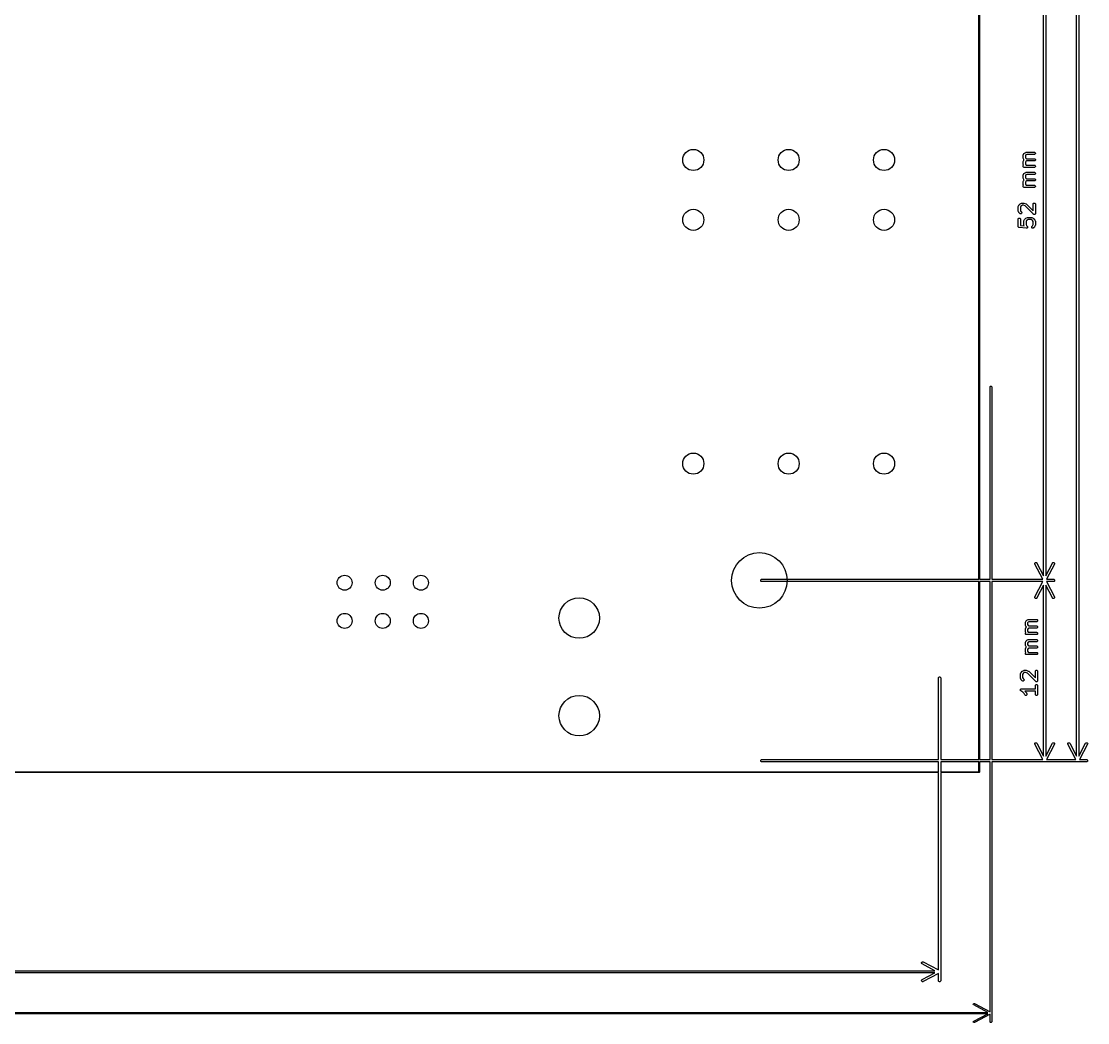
# Model space of a CAD drawing. Header units: inches. Extents: x 0.57 to 7.95, y -5.84 to -0.5.
# Drawn here: x 5.152 to 7.947, y -5.844 to -3.22 of the extents above; entities that cross this region are included whole.
import ezdxf

# ---------------------------------------------------------------- set-up
doc = ezdxf.new("R2010")
doc.units = ezdxf.units.IN
doc.header["$MEASUREMENT"] = 0
doc.layers.add('BLACK', color=250, linetype='CONTINUOUS')

msp = doc.modelspace()

# ---------------------------------------------------------------- linework, layer by layer
at = {"layer": 'BLACK', "linetype": 'CONTINUOUS'}
for p, q in [((7.9183, -5.1454), (7.9183, -0.7995)), ((7.9242, -0.7995), (7.9242, -5.1454)), ((7.6616, -4.6821), (7.6616, -2.6407)), ((7.6636, -2.6407), (7.6636, -4.6821)), ((7.8317, -4.673), (7.8317, -2.6499)), ((7.8376, -2.6499), (7.8376, -4.673)), ((7.7781, -3.5709), (7.7782, -3.5708)), ((7.7781, -3.5714), (7.7781, -3.5709)), ((7.7781, -3.5771), (7.7781, -3.5714)), ((7.7781, -3.5776), (7.7781, -3.5771)), ((7.7782, -3.5777), (7.7781, -3.5776)), ((7.7782, -3.5706), (7.7784, -3.5701)), ((7.7782, -3.5708), (7.7782, -3.5706)), ((7.7782, -3.5778), (7.7782, -3.5777)), ((7.7784, -3.5784), (7.7782, -3.5778)), ((7.7784, -3.5701), (7.7803, -3.5664)), ((7.7803, -3.5821), (7.7784, -3.5784)), ((7.7803, -3.5663), (7.7803, -3.5662)), ((7.7803, -3.5662), (7.7804, -3.5662)), ((7.7803, -3.5664), (7.7803, -3.5663)), ((7.7804, -3.5662), (7.7806, -3.5659)), ((7.7806, -3.5659), (7.7809, -3.5656)), ((7.7809, -3.5656), (7.7811, -3.5653)), ((7.7811, -3.5653), (7.7814, -3.5652)), ((7.7814, -3.5652), (7.7814, -3.5651)), ((7.7814, -3.5651), (7.7815, -3.5651)), ((7.7815, -3.5651), (7.7816, -3.565)), ((7.7816, -3.565), (7.7853, -3.5632)), ((7.7851, -3.5699), (7.784, -3.5721)), ((7.784, -3.5721), (7.784, -3.5764)), ((7.784, -3.5764), (7.7851, -3.5786)), ((7.7874, -3.5688), (7.7851, -3.5699)), ((7.7853, -3.5632), (7.7859, -3.563)), ((7.7859, -3.563), (7.786, -3.5629)), ((7.786, -3.5629), (7.7861, -3.5629)), ((7.7861, -3.5629), (7.7867, -3.5629)), ((7.7867, -3.5629), (7.8073, -3.5629)), ((7.8073, -3.5688), (7.7874, -3.5688)), ((7.8073, -3.5629), (7.8079, -3.5629)), ((7.8079, -3.5687), (7.8073, -3.5688)), ((7.8079, -3.5629), (7.8089, -3.5633)), ((7.8089, -3.5683), (7.8079, -3.5687)), ((7.8089, -3.5633), (7.8097, -3.5642)), ((7.8097, -3.5674), (7.8089, -3.5683)), ((7.8097, -3.5642), (7.8102, -3.5652)), ((7.8102, -3.5664), (7.8097, -3.5674)), ((7.8102, -3.5652), (7.8102, -3.5664)), ((7.7781, -3.5877), (7.7782, -3.5876)), ((7.7781, -3.5883), (7.7781, -3.5877)), ((7.7781, -3.5939), (7.7781, -3.5883)), ((7.7781, -3.5945), (7.7781, -3.5939)), ((7.7782, -3.5946), (7.7781, -3.5945)), ((7.7781, -3.599), (7.7786, -3.5979)), ((7.7781, -3.6001), (7.7781, -3.599)), ((7.7786, -3.6012), (7.7781, -3.6001)), ((7.7782, -3.5875), (7.7784, -3.587)), ((7.7782, -3.5876), (7.7782, -3.5875)), ((7.7782, -3.5947), (7.7782, -3.5946)), ((7.7784, -3.5952), (7.7782, -3.5947)), ((7.7784, -3.587), (7.7803, -3.5832)), ((7.7793, -3.5971), (7.7784, -3.5952)), ((7.7786, -3.5979), (7.7793, -3.5971)), ((7.7794, -3.602), (7.7786, -3.6012)), ((7.7805, -3.6024), (7.7794, -3.602)), ((7.7803, -3.5822), (7.7803, -3.5821)), ((7.7803, -3.5823), (7.7803, -3.5822)), ((7.7804, -3.5823), (7.7803, -3.5823)), ((7.7803, -3.5831), (7.7804, -3.583)), ((7.7803, -3.5832), (7.7803, -3.5831)), ((7.7803, -3.5831), (7.7803, -3.5831)), ((7.7806, -3.5826), (7.7804, -3.5823)), ((7.7804, -3.583), (7.7806, -3.5827)), ((7.781, -3.6025), (7.7805, -3.6024)), ((7.7806, -3.5827), (7.7806, -3.5826)), ((7.7806, -3.5827), (7.7806, -3.5827)), ((7.8073, -3.6025), (7.781, -3.6025)), ((7.7851, -3.5868), (7.784, -3.589)), ((7.784, -3.589), (7.784, -3.5932)), ((7.784, -3.5932), (7.7853, -3.5959)), ((7.7851, -3.5786), (7.7874, -3.5797)), ((7.7874, -3.5856), (7.7851, -3.5868)), ((7.7853, -3.5959), (7.786, -3.5966)), ((7.786, -3.5966), (7.8073, -3.5966)), ((7.7874, -3.5797), (7.8073, -3.5797)), ((7.8073, -3.5856), (7.7874, -3.5856)), ((7.8073, -3.5797), (7.8079, -3.5798)), ((7.8079, -3.5856), (7.8073, -3.5856)), ((7.8073, -3.5966), (7.8079, -3.5967)), ((7.8079, -3.6024), (7.8073, -3.6025)), ((7.8079, -3.5798), (7.8089, -3.5802)), ((7.8089, -3.5851), (7.8079, -3.5856)), ((7.8079, -3.5967), (7.8089, -3.5971)), ((7.8089, -3.602), (7.8079, -3.6024)), ((7.8089, -3.5802), (7.8097, -3.581)), ((7.8097, -3.5843), (7.8089, -3.5851)), ((7.8089, -3.5971), (7.8097, -3.5979)), ((7.8097, -3.6012), (7.8089, -3.602)), ((7.8097, -3.581), (7.8102, -3.5821)), ((7.8102, -3.5833), (7.8097, -3.5843)), ((7.8097, -3.5979), (7.8102, -3.599)), ((7.8102, -3.6001), (7.8097, -3.6012)), ((7.8102, -3.5821), (7.8102, -3.5833)), ((7.8102, -3.599), (7.8102, -3.6001)), ((7.7781, -3.6233), (7.7782, -3.6232)), ((7.7781, -3.6239), (7.7781, -3.6233)), ((7.7781, -3.6295), (7.7781, -3.6239)), ((7.7781, -3.6301), (7.7781, -3.6295)), ((7.7782, -3.6302), (7.7781, -3.6301)), ((7.7782, -3.6231), (7.7784, -3.6226)), ((7.7782, -3.6232), (7.7782, -3.6231)), ((7.7782, -3.6303), (7.7782, -3.6302)), ((7.7784, -3.6309), (7.7782, -3.6303)), ((7.7784, -3.6226), (7.7803, -3.6189)), ((7.7803, -3.6346), (7.7784, -3.6309)), ((7.7803, -3.6188), (7.7803, -3.6187)), ((7.7803, -3.6187), (7.7804, -3.6187)), ((7.7803, -3.6189), (7.7803, -3.6188)), ((7.7804, -3.6187), (7.7806, -3.6184)), ((7.7806, -3.6184), (7.7809, -3.6181)), ((7.7809, -3.6181), (7.7811, -3.6178)), ((7.7811, -3.6178), (7.7814, -3.6177)), ((7.7814, -3.6177), (7.7814, -3.6176)), ((7.7814, -3.6176), (7.7815, -3.6176)), ((7.7815, -3.6176), (7.7816, -3.6175)), ((7.7816, -3.6175), (7.7853, -3.6157)), ((7.7851, -3.6224), (7.784, -3.6246)), ((7.784, -3.6246), (7.784, -3.6288)), ((7.784, -3.6288), (7.7851, -3.6311)), ((7.7874, -3.6213), (7.7851, -3.6224)), ((7.7851, -3.6311), (7.7874, -3.6322)), ((7.7853, -3.6157), (7.7859, -3.6154)), ((7.7859, -3.6154), (7.786, -3.6154)), ((7.786, -3.6154), (7.7861, -3.6154)), ((7.7861, -3.6154), (7.7867, -3.6153)), ((7.7867, -3.6153), (7.8073, -3.6153)), ((7.8073, -3.6213), (7.7874, -3.6213)), ((7.7874, -3.6322), (7.8073, -3.6322)), ((7.8073, -3.6153), (7.8079, -3.6154)), ((7.8079, -3.6212), (7.8073, -3.6213)), ((7.8073, -3.6322), (7.8079, -3.6323)), ((7.8079, -3.6154), (7.8089, -3.6158)), ((7.8089, -3.6208), (7.8079, -3.6212)), ((7.8079, -3.6323), (7.8089, -3.6327)), ((7.8089, -3.6158), (7.8097, -3.6167)), ((7.8097, -3.6199), (7.8089, -3.6208)), ((7.8089, -3.6327), (7.8097, -3.6335)), ((7.8097, -3.6167), (7.8102, -3.6177)), ((7.8102, -3.6189), (7.8097, -3.6199)), ((7.8097, -3.6335), (7.8102, -3.6346)), ((7.8102, -3.6177), (7.8102, -3.6189)), ((7.7781, -3.6402), (7.7782, -3.6401)), ((7.7781, -3.6408), (7.7781, -3.6402)), ((7.7781, -3.6464), (7.7781, -3.6408)), ((7.7781, -3.647), (7.7781, -3.6464)), ((7.7782, -3.6471), (7.7781, -3.647)), ((7.7781, -3.6515), (7.7786, -3.6504)), ((7.7781, -3.6526), (7.7781, -3.6515)), ((7.7786, -3.6537), (7.7781, -3.6526)), ((7.7782, -3.64), (7.7784, -3.6395)), ((7.7782, -3.6401), (7.7782, -3.64)), ((7.7782, -3.6472), (7.7782, -3.6471)), ((7.7784, -3.6477), (7.7782, -3.6472)), ((7.7784, -3.6395), (7.7803, -3.6357)), ((7.7793, -3.6496), (7.7784, -3.6477)), ((7.7786, -3.6504), (7.7793, -3.6496)), ((7.7794, -3.6545), (7.7786, -3.6537)), ((7.7805, -3.6549), (7.7794, -3.6545)), ((7.7803, -3.6347), (7.7803, -3.6346)), ((7.7803, -3.6348), (7.7803, -3.6347)), ((7.7804, -3.6348), (7.7803, -3.6348)), ((7.7803, -3.6356), (7.7804, -3.6355)), ((7.7803, -3.6357), (7.7803, -3.6356)), ((7.7803, -3.6356), (7.7803, -3.6356)), ((7.7806, -3.6351), (7.7804, -3.6348)), ((7.7804, -3.6355), (7.7806, -3.6352)), ((7.781, -3.655), (7.7805, -3.6549)), ((7.7806, -3.6352), (7.7806, -3.6351)), ((7.7806, -3.6352), (7.7806, -3.6352)), ((7.8073, -3.655), (7.781, -3.655)), ((7.7851, -3.6392), (7.784, -3.6415)), ((7.784, -3.6415), (7.784, -3.6457)), ((7.784, -3.6457), (7.7853, -3.6484)), ((7.7874, -3.6381), (7.7851, -3.6392)), ((7.7853, -3.6484), (7.786, -3.6491)), ((7.786, -3.6491), (7.8073, -3.6491)), ((7.8073, -3.6381), (7.7874, -3.6381)), ((7.8079, -3.6381), (7.8073, -3.6381)), ((7.8073, -3.6491), (7.8079, -3.6491)), ((7.8079, -3.6549), (7.8073, -3.655)), ((7.8089, -3.6376), (7.8079, -3.6381)), ((7.8079, -3.6491), (7.8089, -3.6496)), ((7.8089, -3.6545), (7.8079, -3.6549)), ((7.8097, -3.6368), (7.8089, -3.6376)), ((7.8089, -3.6496), (7.8097, -3.6504)), ((7.8097, -3.6537), (7.8089, -3.6545)), ((7.8102, -3.6357), (7.8097, -3.6368)), ((7.8097, -3.6504), (7.8102, -3.6515)), ((7.8102, -3.6526), (7.8097, -3.6537)), ((7.8102, -3.6346), (7.8102, -3.6357)), ((7.8102, -3.6515), (7.8102, -3.6526)), ((7.765, -3.7058), (7.7651, -3.7057)), ((7.765, -3.7064), (7.765, -3.7058)), ((7.765, -3.7158), (7.765, -3.7064)), ((7.765, -3.7164), (7.765, -3.7158)), ((7.7651, -3.7165), (7.765, -3.7164)), ((7.7651, -3.7056), (7.7653, -3.7051)), ((7.7651, -3.7057), (7.7651, -3.7056)), ((7.7651, -3.7166), (7.7651, -3.7165)), ((7.7653, -3.7171), (7.7651, -3.7166)), ((7.7653, -3.7051), (7.7671, -3.7013)), ((7.7671, -3.7209), (7.7653, -3.7171)), ((7.7671, -3.7013), (7.7673, -3.7011)), ((7.7673, -3.701), (7.7674, -3.7009)), ((7.7673, -3.7011), (7.7673, -3.701)), ((7.7674, -3.7009), (7.7675, -3.7008)), ((7.7674, -3.7009), (7.7674, -3.7009)), ((7.7675, -3.7008), (7.7677, -3.7006)), ((7.7677, -3.7006), (7.7696, -3.6987)), ((7.7696, -3.6987), (7.7698, -3.6985)), ((7.7698, -3.6985), (7.7699, -3.6984)), ((7.7698, -3.6985), (7.7698, -3.6985)), ((7.7699, -3.6984), (7.77, -3.6983)), ((7.77, -3.6983), (7.7701, -3.6983)), ((7.7701, -3.6983), (7.7703, -3.6981)), ((7.7703, -3.6981), (7.7741, -3.6963)), ((7.7722, -3.7044), (7.7709, -3.7071)), ((7.7709, -3.7071), (7.7709, -3.7151)), ((7.7709, -3.7151), (7.7722, -3.7178)), ((7.7734, -3.7032), (7.7722, -3.7044)), ((7.7722, -3.7178), (7.7737, -3.7193)), ((7.7761, -3.7019), (7.7734, -3.7032)), ((7.7741, -3.6963), (7.7746, -3.6961)), ((7.7746, -3.6961), (7.7747, -3.6961)), ((7.7747, -3.6961), (7.7748, -3.696)), ((7.7748, -3.696), (7.7754, -3.696)), ((7.7754, -3.696), (7.7792, -3.696)), ((7.7787, -3.7019), (7.7761, -3.7019)), ((7.7832, -3.7034), (7.7787, -3.7019)), ((7.7792, -3.696), (7.7794, -3.696)), ((7.7794, -3.696), (7.7795, -3.696)), ((7.7795, -3.696), (7.7796, -3.696)), ((7.7796, -3.696), (7.7797, -3.696)), ((7.7797, -3.696), (7.7798, -3.696)), ((7.7798, -3.696), (7.7801, -3.6961)), ((7.7801, -3.6961), (7.7857, -3.698)), ((7.8052, -3.7254), (7.7832, -3.7034)), ((7.7857, -3.698), (7.7862, -3.6982)), ((7.7862, -3.6982), (7.7863, -3.6983)), ((7.7863, -3.6983), (7.7864, -3.6983)), ((7.7864, -3.6983), (7.7869, -3.6987)), ((7.7869, -3.6987), (7.8043, -3.7162)), ((7.8043, -3.6989), (7.8044, -3.6983)), ((7.8043, -3.7162), (7.8043, -3.6989)), ((7.8044, -3.6983), (7.8048, -3.6973)), ((7.8048, -3.6973), (7.8056, -3.6965)), ((7.8056, -3.6965), (7.8067, -3.696)), ((7.8067, -3.696), (7.8079, -3.696)), ((7.8079, -3.696), (7.8089, -3.6965)), ((7.8089, -3.6965), (7.8097, -3.6973)), ((7.8097, -3.6973), (7.8102, -3.6983)), ((7.8102, -3.6983), (7.8102, -3.6989)), ((7.8102, -3.6989), (7.8102, -3.7233)), ((7.765, -3.7377), (7.7655, -3.7366)), ((7.765, -3.7383), (7.765, -3.7377)), ((7.765, -3.757), (7.765, -3.7383)), ((7.7655, -3.7366), (7.7663, -3.7358)), ((7.7663, -3.7358), (7.7673, -3.7354)), ((7.7673, -3.7211), (7.7671, -3.7209)), ((7.7673, -3.7212), (7.7673, -3.7211)), ((7.7674, -3.7213), (7.7673, -3.7212)), ((7.7673, -3.7354), (7.7685, -3.7354)), ((7.7675, -3.7214), (7.7674, -3.7213)), ((7.7674, -3.7213), (7.7674, -3.7213)), ((7.7677, -3.7216), (7.7675, -3.7214)), ((7.7696, -3.7235), (7.7677, -3.7216)), ((7.7685, -3.7354), (7.7695, -3.7358)), ((7.7695, -3.7358), (7.7704, -3.7366)), ((7.77, -3.7239), (7.7696, -3.7235)), ((7.7711, -3.7243), (7.77, -3.7239)), ((7.7704, -3.7366), (7.7708, -3.7377)), ((7.7708, -3.7377), (7.7709, -3.7383)), ((7.7709, -3.7383), (7.7709, -3.7544)), ((7.7722, -3.7243), (7.7711, -3.7243)), ((7.7733, -3.7239), (7.7722, -3.7243)), ((7.7741, -3.7231), (7.7733, -3.7239)), ((7.7737, -3.7193), (7.7741, -3.7198)), ((7.7741, -3.7198), (7.7746, -3.7208)), ((7.7746, -3.722), (7.7741, -3.7231)), ((7.7746, -3.7208), (7.7746, -3.722)), ((7.78, -3.7432), (7.7801, -3.7431)), ((7.78, -3.7433), (7.78, -3.7432)), ((7.78, -3.7439), (7.78, -3.7433)), ((7.78, -3.7533), (7.78, -3.7439)), ((7.7801, -3.7431), (7.7803, -3.7426)), ((7.7803, -3.7426), (7.7821, -3.7388)), ((7.7821, -3.7388), (7.7823, -3.7386)), ((7.7823, -3.7385), (7.7824, -3.7384)), ((7.7823, -3.7386), (7.7823, -3.7385)), ((7.7824, -3.7384), (7.7824, -3.7383)), ((7.7824, -3.7383), (7.7825, -3.7383)), ((7.7825, -3.7383), (7.7827, -3.7381)), ((7.7827, -3.7381), (7.7846, -3.7362)), ((7.7846, -3.7362), (7.7848, -3.736)), ((7.7848, -3.736), (7.7848, -3.7359)), ((7.7848, -3.7359), (7.7849, -3.7359)), ((7.7849, -3.7359), (7.785, -3.7358)), ((7.785, -3.7358), (7.7851, -3.7358)), ((7.7851, -3.7358), (7.7853, -3.7356)), ((7.7853, -3.7356), (7.7891, -3.7338)), ((7.7872, -3.7419), (7.7859, -3.7446)), ((7.7859, -3.7446), (7.7859, -3.7526)), ((7.7884, -3.7407), (7.7872, -3.7419)), ((7.7911, -3.7394), (7.7884, -3.7407)), ((7.7891, -3.7338), (7.7896, -3.7336)), ((7.7896, -3.7336), (7.7897, -3.7336)), ((7.7897, -3.7336), (7.7898, -3.7335)), ((7.7898, -3.7335), (7.7904, -3.7335)), ((7.7904, -3.7335), (7.7998, -3.7335)), ((7.7991, -3.7394), (7.7911, -3.7394)), ((7.8018, -3.7407), (7.7991, -3.7394)), ((7.7998, -3.7335), (7.8004, -3.7335)), ((7.8004, -3.7335), (7.8005, -3.7336)), ((7.8005, -3.7336), (7.8006, -3.7336)), ((7.8006, -3.7336), (7.8011, -3.7338)), ((7.8011, -3.7338), (7.8048, -3.7356)), ((7.803, -3.7419), (7.8018, -3.7407)), ((7.8043, -3.7446), (7.803, -3.7419)), ((7.8043, -3.7526), (7.8043, -3.7446)), ((7.8048, -3.7356), (7.8051, -3.7358)), ((7.8051, -3.7358), (7.8052, -3.7358)), ((7.8056, -3.7257), (7.8052, -3.7254)), ((7.8052, -3.7358), (7.8052, -3.7359)), ((7.8052, -3.7359), (7.8053, -3.7359)), ((7.8053, -3.7359), (7.8054, -3.736)), ((7.8054, -3.736), (7.8056, -3.7362)), ((7.8064, -3.7261), (7.8056, -3.7257)), ((7.8056, -3.7362), (7.8075, -3.7381)), ((7.8067, -3.7262), (7.8064, -3.7261)), ((7.8079, -3.7262), (7.8067, -3.7262)), ((7.8067, -3.7262), (7.8067, -3.7262)), ((7.8075, -3.7381), (7.8077, -3.7383)), ((7.8077, -3.7383), (7.8077, -3.7383)), ((7.8077, -3.7383), (7.8078, -3.7384)), ((7.8078, -3.7384), (7.8079, -3.7385)), ((7.8089, -3.7257), (7.8079, -3.7262)), ((7.8079, -3.7385), (7.8079, -3.7386)), ((7.8079, -3.7386), (7.808, -3.7388)), ((7.808, -3.7388), (7.8099, -3.7426)), ((7.8097, -3.7249), (7.8089, -3.7257)), ((7.81, -3.7242), (7.8097, -3.7249)), ((7.8099, -3.7426), (7.8101, -3.7431)), ((7.8102, -3.7239), (7.81, -3.7242)), ((7.8101, -3.7431), (7.8101, -3.7432)), ((7.8101, -3.7432), (7.8102, -3.7433)), ((7.8102, -3.7233), (7.8102, -3.7239)), ((7.8102, -3.7433), (7.8102, -3.7439)), ((7.8102, -3.7439), (7.8102, -3.7533)), ((7.765, -3.7572), (7.765, -3.757)), ((7.765, -3.7573), (7.765, -3.7572)), ((7.765, -3.7574), (7.765, -3.7573)), ((7.765, -3.7576), (7.765, -3.7574)), ((7.7652, -3.758), (7.765, -3.7576)), ((7.7653, -3.7584), (7.7652, -3.758)), ((7.7654, -3.7585), (7.7653, -3.7584)), ((7.7655, -3.7587), (7.7654, -3.7585)), ((7.7658, -3.759), (7.7655, -3.7587)), ((7.766, -3.7593), (7.7658, -3.759)), ((7.7662, -3.7594), (7.766, -3.7593)), ((7.7663, -3.7595), (7.7662, -3.7594)), ((7.7667, -3.7597), (7.7663, -3.7595)), ((7.767, -3.7599), (7.7667, -3.7597)), ((7.7673, -3.7599), (7.767, -3.7599)), ((7.7674, -3.7599), (7.7673, -3.7599)), ((7.7673, -3.7599), (7.7673, -3.7599)), ((7.7676, -3.76), (7.7674, -3.7599)), ((7.7864, -3.7618), (7.7676, -3.76)), ((7.7709, -3.7544), (7.7806, -3.7553)), ((7.78, -3.7539), (7.78, -3.7533)), ((7.78, -3.754), (7.78, -3.7539)), ((7.7801, -3.7541), (7.78, -3.754)), ((7.7803, -3.7546), (7.7801, -3.7541)), ((7.7806, -3.7553), (7.7803, -3.7546)), ((7.7859, -3.7526), (7.7872, -3.7553)), ((7.7869, -3.7618), (7.7864, -3.7618)), ((7.7871, -3.7618), (7.7869, -3.7618)), ((7.7872, -3.7618), (7.7871, -3.7618)), ((7.7872, -3.7553), (7.7887, -3.7568)), ((7.7876, -3.7616), (7.7872, -3.7618)), ((7.788, -3.7615), (7.7876, -3.7616)), ((7.7882, -3.7614), (7.788, -3.7615)), ((7.7883, -3.7614), (7.7882, -3.7614)), ((7.7886, -3.7611), (7.7883, -3.7614)), ((7.7889, -3.7608), (7.7886, -3.7611)), ((7.7887, -3.7568), (7.7891, -3.7573)), ((7.789, -3.7607), (7.7889, -3.7608)), ((7.7891, -3.7605), (7.789, -3.7607)), ((7.7891, -3.7573), (7.7892, -3.7574)), ((7.7893, -3.7601), (7.7891, -3.7605)), ((7.7892, -3.7574), (7.7893, -3.7575)), ((7.7893, -3.7575), (7.7894, -3.7579)), ((7.7895, -3.7598), (7.7893, -3.7601)), ((7.7894, -3.7579), (7.7895, -3.7583)), ((7.7895, -3.7583), (7.7895, -3.7585)), ((7.7895, -3.7585), (7.7896, -3.7586)), ((7.7896, -3.7586), (7.7895, -3.759)), ((7.7895, -3.759), (7.7895, -3.7595)), ((7.7895, -3.7595), (7.7895, -3.7596)), ((7.7895, -3.7596), (7.7895, -3.7598)), ((7.8006, -3.7583), (7.8011, -3.7573)), ((7.8006, -3.7595), (7.8006, -3.7583)), ((7.8011, -3.7605), (7.8006, -3.7595)), ((7.8011, -3.7573), (7.8014, -3.7568)), ((7.8019, -3.7614), (7.8011, -3.7605)), ((7.8014, -3.7568), (7.803, -3.7553)), ((7.803, -3.7618), (7.8019, -3.7614)), ((7.803, -3.7553), (7.8043, -3.7526)), ((7.8041, -3.7618), (7.803, -3.7618)), ((7.8052, -3.7614), (7.8041, -3.7618)), ((7.8056, -3.761), (7.8052, -3.7614)), ((7.8075, -3.7591), (7.8056, -3.761)), ((7.8077, -3.7589), (7.8075, -3.7591)), ((7.8078, -3.7588), (7.8077, -3.7588)), ((7.8077, -3.7588), (7.8077, -3.7589)), ((7.8079, -3.7587), (7.8078, -3.7588)), ((7.808, -3.7584), (7.8079, -3.7586)), ((7.8079, -3.7586), (7.8079, -3.7587)), ((7.8099, -3.7546), (7.808, -3.7584)), ((7.8101, -3.7541), (7.8099, -3.7546)), ((7.8102, -3.7539), (7.8101, -3.754)), ((7.8101, -3.754), (7.8101, -3.7541)), ((7.8102, -3.7533), (7.8102, -3.7539)), ((7.6917, -4.1776), (7.6919, -4.1768)), ((7.6917, -4.6821), (7.6917, -4.1776)), ((7.6919, -4.1768), (7.6929, -4.1757)), ((7.6929, -4.1757), (7.6945, -4.1757)), ((7.6945, -4.1757), (7.6955, -4.1768)), ((7.6955, -4.1768), (7.6957, -4.1776)), ((7.6957, -4.1776), (7.6957, -4.6821)), ((7.8086, -4.6404), (7.809, -4.6393)), ((7.8087, -4.6415), (7.8086, -4.6404)), ((7.809, -4.6393), (7.8097, -4.6384)), ((7.8097, -4.6384), (7.8107, -4.6379)), ((7.8107, -4.6379), (7.8119, -4.6378)), ((7.8119, -4.6378), (7.813, -4.6381)), ((7.813, -4.6381), (7.8139, -4.6388)), ((7.8139, -4.6388), (7.8142, -4.6393)), ((7.8142, -4.6393), (7.8317, -4.673)), ((7.8376, -4.673), (7.8551, -4.6393)), ((7.8551, -4.6393), (7.8554, -4.6388)), ((7.8554, -4.6388), (7.8563, -4.6381)), ((7.8563, -4.6381), (7.8574, -4.6378)), ((7.8574, -4.6378), (7.8586, -4.6379)), ((7.8586, -4.6379), (7.8596, -4.6384)), ((7.8596, -4.6384), (7.8603, -4.6393)), ((7.8603, -4.6393), (7.8607, -4.6404)), ((7.8607, -4.6404), (7.8606, -4.6415)), ((7.8089, -4.6421), (7.8087, -4.6415)), ((7.8298, -4.6821), (7.8089, -4.6421)), ((7.8604, -4.6421), (7.8395, -4.6821)), ((7.8606, -4.6415), (7.8604, -4.6421)), ((7.09, -4.6845), (7.0905, -4.6834)), ((7.09, -4.6856), (7.09, -4.6845)), ((7.0905, -4.6867), (7.09, -4.6856)), ((7.0905, -4.6834), (7.0913, -4.6826)), ((7.0913, -4.6875), (7.0905, -4.6867)), ((7.0913, -4.6826), (7.0923, -4.6821)), ((7.0923, -4.6879), (7.0913, -4.6875)), ((7.0923, -4.6821), (7.0929, -4.6821)), ((7.0929, -4.688), (7.0923, -4.6879)), ((7.0929, -4.6821), (7.6616, -4.6821)), ((7.1063, -4.688), (7.0929, -4.688)), ((7.6616, -4.688), (7.1063, -4.688)), ((7.6616, -5.1545), (7.6616, -4.688)), ((7.6636, -4.6821), (7.6917, -4.6821)), ((7.6636, -4.688), (7.6636, -5.1545)), ((7.6917, -4.688), (7.6636, -4.688)), ((7.6917, -5.1545), (7.6917, -4.688)), ((7.6957, -4.6821), (7.8298, -4.6821)), ((7.6957, -4.688), (7.6957, -5.1545)), ((7.8298, -4.688), (7.6957, -4.688)), ((7.8089, -4.728), (7.8298, -4.688)), ((7.8395, -4.6821), (7.8577, -4.6821)), ((7.8577, -4.688), (7.8395, -4.688)), ((7.8395, -4.688), (7.8604, -4.728)), ((7.8577, -4.6821), (7.8583, -4.6821)), ((7.8583, -4.6879), (7.8577, -4.688)), ((7.8583, -4.6821), (7.8594, -4.6826)), ((7.8594, -4.6875), (7.8583, -4.6879)), ((7.8594, -4.6826), (7.8602, -4.6834)), ((7.8602, -4.6867), (7.8594, -4.6875)), ((7.8602, -4.6834), (7.8606, -4.6845)), ((7.8606, -4.6856), (7.8602, -4.6867)), ((7.8606, -4.6845), (7.8606, -4.6856)), ((7.8317, -4.6971), (7.8142, -4.7308)), ((7.8317, -5.1454), (7.8317, -4.6971)), ((7.8551, -4.7308), (7.8376, -4.6971)), ((7.8376, -4.6971), (7.8376, -5.1454)), ((7.8086, -4.7297), (7.8087, -4.7286)), ((7.809, -4.7308), (7.8086, -4.7297)), ((7.8087, -4.7286), (7.8089, -4.728)), ((7.8097, -4.7317), (7.809, -4.7308)), ((7.8107, -4.7322), (7.8097, -4.7317)), ((7.8119, -4.7323), (7.8107, -4.7322)), ((7.813, -4.732), (7.8119, -4.7323)), ((7.8139, -4.7312), (7.813, -4.732)), ((7.8142, -4.7308), (7.8139, -4.7312)), ((7.8554, -4.7312), (7.8551, -4.7308)), ((7.8563, -4.732), (7.8554, -4.7312)), ((7.8574, -4.7323), (7.8563, -4.732)), ((7.8586, -4.7322), (7.8574, -4.7323)), ((7.8596, -4.7317), (7.8586, -4.7322)), ((7.8603, -4.7308), (7.8596, -4.7317)), ((7.8607, -4.7297), (7.8603, -4.7308)), ((7.8604, -4.728), (7.8606, -4.7286)), ((7.8606, -4.7286), (7.8607, -4.7297)), ((7.784, -4.7953), (7.7841, -4.7952)), ((7.784, -4.7958), (7.784, -4.7953)), ((7.784, -4.8015), (7.784, -4.7958)), ((7.784, -4.802), (7.784, -4.8015)), ((7.7841, -4.8021), (7.784, -4.802)), ((7.7841, -4.7951), (7.7843, -4.7945)), ((7.7841, -4.7952), (7.7841, -4.7951)), ((7.7841, -4.8022), (7.7841, -4.8021)), ((7.7843, -4.8028), (7.7841, -4.8022)), ((7.7843, -4.7945), (7.7862, -4.7908)), ((7.7862, -4.8065), (7.7843, -4.8028)), ((7.7843, -4.8114), (7.7862, -4.8076)), ((7.7862, -4.7907), (7.7862, -4.7906)), ((7.7862, -4.7906), (7.7863, -4.7906)), ((7.7862, -4.7908), (7.7862, -4.7907)), ((7.7862, -4.8066), (7.7862, -4.8065)), ((7.7862, -4.8067), (7.7862, -4.8066)), ((7.7863, -4.8067), (7.7862, -4.8067)), ((7.7862, -4.8075), (7.7863, -4.8074)), ((7.7862, -4.8076), (7.7862, -4.8075)), ((7.7862, -4.8075), (7.7862, -4.8075)), ((7.7863, -4.7906), (7.7865, -4.7903)), ((7.7865, -4.807), (7.7863, -4.8067)), ((7.7863, -4.8074), (7.7865, -4.8072)), ((7.7865, -4.7903), (7.7868, -4.79)), ((7.7866, -4.8071), (7.7865, -4.807)), ((7.7865, -4.8072), (7.7866, -4.8071)), ((7.7868, -4.79), (7.787, -4.7898)), ((7.787, -4.7898), (7.7873, -4.7896)), ((7.7873, -4.7896), (7.7873, -4.7895)), ((7.7873, -4.7895), (7.7874, -4.7895)), ((7.7874, -4.7895), (7.7875, -4.7894)), ((7.7875, -4.7894), (7.7912, -4.7876)), ((7.791, -4.7943), (7.7899, -4.7965)), ((7.7899, -4.7965), (7.7899, -4.8008)), ((7.7899, -4.8008), (7.791, -4.803)), ((7.7933, -4.7932), (7.791, -4.7943)), ((7.791, -4.803), (7.7933, -4.8041)), ((7.7912, -4.7876), (7.7918, -4.7874)), ((7.7918, -4.7874), (7.7919, -4.7874)), ((7.7919, -4.7874), (7.792, -4.7873)), ((7.792, -4.7873), (7.7926, -4.7873)), ((7.7926, -4.7873), (7.8132, -4.7873)), ((7.8132, -4.7932), (7.7933, -4.7932)), ((7.7933, -4.8041), (7.8132, -4.8041)), ((7.8132, -4.7873), (7.8138, -4.7873)), ((7.8138, -4.7931), (7.8132, -4.7932)), ((7.8132, -4.8041), (7.8138, -4.8042)), ((7.8138, -4.7873), (7.8148, -4.7878)), ((7.8148, -4.7927), (7.8138, -4.7931)), ((7.8138, -4.8042), (7.8148, -4.8046)), ((7.8148, -4.7878), (7.8156, -4.7886)), ((7.8156, -4.7919), (7.8148, -4.7927)), ((7.8148, -4.8046), (7.8156, -4.8054)), ((7.8156, -4.7886), (7.8161, -4.7896)), ((7.8161, -4.7908), (7.8156, -4.7919)), ((7.8156, -4.8054), (7.8161, -4.8065)), ((7.8161, -4.8077), (7.8156, -4.8087)), ((7.8161, -4.7896), (7.8161, -4.7908)), ((7.8161, -4.8065), (7.8161, -4.8077)), ((7.784, -4.8121), (7.7841, -4.812)), ((7.784, -4.8127), (7.784, -4.8121)), ((7.784, -4.8183), (7.784, -4.8127)), ((7.784, -4.8189), (7.784, -4.8183)), ((7.7841, -4.819), (7.784, -4.8189)), ((7.784, -4.8234), (7.7845, -4.8223)), ((7.784, -4.8245), (7.784, -4.8234)), ((7.7845, -4.8256), (7.784, -4.8245)), ((7.7841, -4.8119), (7.7843, -4.8114)), ((7.7841, -4.812), (7.7841, -4.8119)), ((7.7841, -4.8191), (7.7841, -4.819)), ((7.7843, -4.8197), (7.7841, -4.8191)), ((7.7852, -4.8216), (7.7843, -4.8197)), ((7.7845, -4.8223), (7.7852, -4.8216)), ((7.7853, -4.8264), (7.7845, -4.8256)), ((7.7864, -4.8269), (7.7853, -4.8264)), ((7.7869, -4.8269), (7.7864, -4.8269)), ((7.8132, -4.8269), (7.7869, -4.8269)), ((7.791, -4.8112), (7.7899, -4.8134)), ((7.7899, -4.8134), (7.7899, -4.8176)), ((7.7899, -4.8176), (7.7912, -4.8203)), ((7.7933, -4.81), (7.791, -4.8112)), ((7.7912, -4.8203), (7.7919, -4.821)), ((7.7919, -4.821), (7.8132, -4.821)), ((7.8132, -4.81), (7.7933, -4.81)), ((7.8138, -4.81), (7.8132, -4.81)), ((7.8132, -4.821), (7.8138, -4.8211)), ((7.8138, -4.8269), (7.8132, -4.8269)), ((7.8148, -4.8095), (7.8138, -4.81)), ((7.8138, -4.8211), (7.8148, -4.8215)), ((7.8148, -4.8264), (7.8138, -4.8269)), ((7.8156, -4.8087), (7.8148, -4.8095)), ((7.8148, -4.8215), (7.8156, -4.8223)), ((7.8156, -4.8256), (7.8148, -4.8264)), ((7.8156, -4.8223), (7.8161, -4.8234)), ((7.8161, -4.8245), (7.8156, -4.8256)), ((7.8161, -4.8234), (7.8161, -4.8245)), ((7.784, -4.8478), (7.7841, -4.8477)), ((7.784, -4.8483), (7.784, -4.8478)), ((7.784, -4.854), (7.784, -4.8483)), ((7.784, -4.8545), (7.784, -4.854)), ((7.7841, -4.8546), (7.784, -4.8545)), ((7.7841, -4.8476), (7.7843, -4.847)), ((7.7841, -4.8477), (7.7841, -4.8476)), ((7.7841, -4.8547), (7.7841, -4.8546)), ((7.7843, -4.8553), (7.7841, -4.8547)), ((7.7841, -4.8644), (7.7843, -4.8639)), ((7.7843, -4.847), (7.7862, -4.8433)), ((7.7862, -4.859), (7.7843, -4.8553)), ((7.7843, -4.8639), (7.7862, -4.8601)), ((7.7862, -4.8432), (7.7862, -4.8431)), ((7.7862, -4.8431), (7.7863, -4.8431)), ((7.7862, -4.8433), (7.7862, -4.8432)), ((7.7862, -4.8591), (7.7862, -4.859)), ((7.7862, -4.8592), (7.7862, -4.8591)), ((7.7863, -4.8592), (7.7862, -4.8592)), ((7.7862, -4.86), (7.7863, -4.8599)), ((7.7862, -4.8601), (7.7862, -4.86)), ((7.7862, -4.86), (7.7862, -4.86)), ((7.7863, -4.8431), (7.7865, -4.8428)), ((7.7865, -4.8595), (7.7863, -4.8592)), ((7.7863, -4.8599), (7.7865, -4.8596)), ((7.7865, -4.8428), (7.7868, -4.8425)), ((7.7866, -4.8596), (7.7865, -4.8595)), ((7.7865, -4.8596), (7.7866, -4.8596)), ((7.7868, -4.8425), (7.787, -4.8422)), ((7.787, -4.8422), (7.7873, -4.8421)), ((7.7873, -4.8421), (7.7873, -4.842)), ((7.7873, -4.842), (7.7874, -4.842)), ((7.7874, -4.842), (7.7875, -4.8419)), ((7.7875, -4.8419), (7.7912, -4.8401)), ((7.791, -4.8468), (7.7899, -4.849)), ((7.7899, -4.849), (7.7899, -4.8533)), ((7.7899, -4.8533), (7.791, -4.8555)), ((7.791, -4.8637), (7.7899, -4.8659)), ((7.7933, -4.8457), (7.791, -4.8468)), ((7.791, -4.8555), (7.7933, -4.8566)), ((7.7933, -4.8625), (7.791, -4.8637)), ((7.7912, -4.8401), (7.7918, -4.8399)), ((7.7918, -4.8399), (7.7919, -4.8399)), ((7.7919, -4.8399), (7.792, -4.8398)), ((7.792, -4.8398), (7.7926, -4.8398)), ((7.7926, -4.8398), (7.8132, -4.8398)), ((7.8132, -4.8457), (7.7933, -4.8457)), ((7.7933, -4.8566), (7.8132, -4.8566)), ((7.8132, -4.8625), (7.7933, -4.8625)), ((7.8132, -4.8398), (7.8138, -4.8398)), ((7.8138, -4.8456), (7.8132, -4.8457)), ((7.8132, -4.8566), (7.8138, -4.8567)), ((7.8138, -4.8625), (7.8132, -4.8625)), ((7.8138, -4.8398), (7.8148, -4.8403)), ((7.8148, -4.8452), (7.8138, -4.8456)), ((7.8138, -4.8567), (7.8148, -4.8571)), ((7.8148, -4.862), (7.8138, -4.8625)), ((7.8148, -4.8403), (7.8156, -4.8411)), ((7.8156, -4.8443), (7.8148, -4.8452)), ((7.8148, -4.8571), (7.8156, -4.8579)), ((7.8156, -4.8612), (7.8148, -4.862)), ((7.8156, -4.8411), (7.8161, -4.8421)), ((7.8161, -4.8433), (7.8156, -4.8443)), ((7.8156, -4.8579), (7.8161, -4.859)), ((7.8161, -4.8602), (7.8156, -4.8612)), ((7.8161, -4.8421), (7.8161, -4.8433)), ((7.8161, -4.859), (7.8161, -4.8602)), ((7.784, -4.8646), (7.7841, -4.8645)), ((7.784, -4.8652), (7.784, -4.8646)), ((7.784, -4.8708), (7.784, -4.8652)), ((7.784, -4.8714), (7.784, -4.8708)), ((7.7841, -4.8715), (7.784, -4.8714)), ((7.784, -4.8759), (7.7845, -4.8748)), ((7.784, -4.877), (7.784, -4.8759)), ((7.7845, -4.8781), (7.784, -4.877)), ((7.7841, -4.8645), (7.7841, -4.8644)), ((7.7841, -4.8716), (7.7841, -4.8715)), ((7.7843, -4.8721), (7.7841, -4.8716)), ((7.7852, -4.874), (7.7843, -4.8721)), ((7.7845, -4.8748), (7.7852, -4.874)), ((7.7853, -4.8789), (7.7845, -4.8781)), ((7.7864, -4.8793), (7.7853, -4.8789)), ((7.7869, -4.8794), (7.7864, -4.8793)), ((7.8132, -4.8794), (7.7869, -4.8794)), ((7.7899, -4.8659), (7.7899, -4.8701)), ((7.7899, -4.8701), (7.7912, -4.8728)), ((7.7912, -4.8728), (7.7919, -4.8735)), ((7.7919, -4.8735), (7.8132, -4.8735)), ((7.8132, -4.8735), (7.8138, -4.8736)), ((7.8138, -4.8793), (7.8132, -4.8794)), ((7.8138, -4.8736), (7.8148, -4.874)), ((7.8148, -4.8789), (7.8138, -4.8793)), ((7.8148, -4.874), (7.8156, -4.8748)), ((7.8156, -4.8781), (7.8148, -4.8789)), ((7.8156, -4.8748), (7.8161, -4.8759)), ((7.8161, -4.877), (7.8156, -4.8781)), ((7.8161, -4.8759), (7.8161, -4.877)), ((7.5561, -4.9409), (7.5562, -4.9404)), ((7.5561, -5.1545), (7.5561, -4.9409)), ((7.5562, -4.9404), (7.5566, -4.9393)), ((7.5566, -4.9393), (7.5574, -4.9385)), ((7.5574, -4.9385), (7.5585, -4.938)), ((7.5585, -4.938), (7.5596, -4.938)), ((7.5596, -4.938), (7.5607, -4.9385)), ((7.5607, -4.9385), (7.5615, -4.9393)), ((7.5615, -4.9393), (7.562, -4.9404)), ((7.562, -4.9404), (7.562, -4.9409)), ((7.562, -4.9409), (7.562, -5.1545)), ((7.7709, -4.9302), (7.771, -4.9301)), ((7.7709, -4.9308), (7.7709, -4.9302)), ((7.7709, -4.9402), (7.7709, -4.9308)), ((7.7709, -4.9408), (7.7709, -4.9402)), ((7.771, -4.9409), (7.7709, -4.9408)), ((7.771, -4.93), (7.7712, -4.9295)), ((7.771, -4.9301), (7.771, -4.93)), ((7.771, -4.941), (7.771, -4.9409)), ((7.7712, -4.9415), (7.771, -4.941)), ((7.7712, -4.9295), (7.773, -4.9258)), ((7.773, -4.9453), (7.7712, -4.9415)), ((7.773, -4.9258), (7.7732, -4.9255)), ((7.7732, -4.9455), (7.773, -4.9453)), ((7.7732, -4.9255), (7.7732, -4.9254)), ((7.7732, -4.9254), (7.7733, -4.9254)), ((7.7732, -4.9456), (7.7732, -4.9455)), ((7.7733, -4.9457), (7.7732, -4.9456)), ((7.7733, -4.9254), (7.7734, -4.9253)), ((7.7734, -4.9458), (7.7733, -4.9457)), ((7.7734, -4.9252), (7.7736, -4.925)), ((7.7734, -4.9253), (7.7734, -4.9252)), ((7.7736, -4.946), (7.7734, -4.9458)), ((7.7734, -4.9458), (7.7734, -4.9458)), ((7.7736, -4.925), (7.7755, -4.9231)), ((7.7755, -4.9479), (7.7736, -4.946)), ((7.7755, -4.9231), (7.7757, -4.9229)), ((7.7759, -4.9483), (7.7755, -4.9479)), ((7.7757, -4.9229), (7.7758, -4.9229)), ((7.7758, -4.9228), (7.7759, -4.9227)), ((7.7758, -4.9229), (7.7758, -4.9228)), ((7.7759, -4.9227), (7.776, -4.9227)), ((7.776, -4.9227), (7.7762, -4.9226)), ((7.7762, -4.9226), (7.78, -4.9207)), ((7.7781, -4.9288), (7.7768, -4.9315)), ((7.7768, -4.9315), (7.7768, -4.9395)), ((7.7768, -4.9395), (7.7781, -4.9422)), ((7.7793, -4.9276), (7.7781, -4.9288)), ((7.7781, -4.9422), (7.7796, -4.9437)), ((7.78, -4.9475), (7.7792, -4.9483)), ((7.782, -4.9263), (7.7793, -4.9276)), ((7.7796, -4.9437), (7.78, -4.9442)), ((7.78, -4.9207), (7.7805, -4.9205)), ((7.78, -4.9442), (7.7805, -4.9452)), ((7.7805, -4.9464), (7.78, -4.9475)), ((7.7805, -4.9205), (7.7806, -4.9205)), ((7.7805, -4.9452), (7.7805, -4.9464)), ((7.7806, -4.9205), (7.7807, -4.9204)), ((7.7807, -4.9204), (7.7813, -4.9204)), ((7.7813, -4.9204), (7.7851, -4.9204)), ((7.7846, -4.9263), (7.782, -4.9263)), ((7.7891, -4.9278), (7.7846, -4.9263)), ((7.7851, -4.9204), (7.7854, -4.9204)), ((7.7854, -4.9204), (7.7854, -4.9204)), ((7.7854, -4.9204), (7.7855, -4.9204)), ((7.7855, -4.9204), (7.7856, -4.9204)), ((7.7856, -4.9204), (7.7857, -4.9205)), ((7.7857, -4.9205), (7.786, -4.9205)), ((7.786, -4.9205), (7.7916, -4.9224)), ((7.8111, -4.9498), (7.7891, -4.9278)), ((7.7916, -4.9224), (7.7921, -4.9226)), ((7.7921, -4.9226), (7.7922, -4.9227)), ((7.7922, -4.9227), (7.7923, -4.9227)), ((7.7923, -4.9227), (7.7928, -4.9231)), ((7.7928, -4.9231), (7.8102, -4.9406)), ((7.8102, -4.9233), (7.8103, -4.9227)), ((7.8102, -4.9406), (7.8102, -4.9233)), ((7.8103, -4.9227), (7.8107, -4.9217)), ((7.8107, -4.9217), (7.8115, -4.9209)), ((7.8115, -4.9209), (7.8126, -4.9204)), ((7.8126, -4.9204), (7.8138, -4.9204)), ((7.8138, -4.9204), (7.8148, -4.9209)), ((7.8148, -4.9209), (7.8156, -4.9217)), ((7.8156, -4.9217), (7.8161, -4.9227)), ((7.8161, -4.9227), (7.8161, -4.9233)), ((7.8161, -4.9233), (7.8161, -4.9477)), ((7.8161, -4.9477), (7.8161, -4.9483)), ((7.7709, -4.9715), (7.771, -4.9712)), ((7.7709, -4.9718), (7.7709, -4.9715)), ((7.7709, -4.9721), (7.7709, -4.9718)), ((7.7709, -4.9724), (7.7709, -4.9721)), ((7.7709, -4.9726), (7.7709, -4.9724)), ((7.771, -4.9729), (7.7709, -4.9726)), ((7.771, -4.9712), (7.7711, -4.9709)), ((7.7711, -4.9732), (7.771, -4.9729)), ((7.7711, -4.9709), (7.7712, -4.9707)), ((7.7712, -4.9734), (7.7711, -4.9732)), ((7.7712, -4.9707), (7.7714, -4.9704)), ((7.7714, -4.9737), (7.7712, -4.9734)), ((7.7714, -4.9704), (7.7716, -4.9702)), ((7.7716, -4.9739), (7.7714, -4.9737)), ((7.7716, -4.9702), (7.7717, -4.97)), ((7.7717, -4.9742), (7.7716, -4.9739)), ((7.7717, -4.97), (7.772, -4.9698)), ((7.7722, -4.9745), (7.7717, -4.9742)), ((7.772, -4.9698), (7.7722, -4.9696)), ((7.7722, -4.9696), (7.7724, -4.9695)), ((7.7776, -4.9781), (7.7722, -4.9745)), ((7.7722, -4.9745), (7.7722, -4.9745)), ((7.7722, -4.9745), (7.7722, -4.9745)), ((7.7722, -4.9745), (7.7722, -4.9745)), ((7.7724, -4.9695), (7.7727, -4.9693)), ((7.7727, -4.9693), (7.773, -4.9693)), ((7.773, -4.9693), (7.7732, -4.9692)), ((7.7732, -4.9692), (7.7738, -4.9691)), ((7.7738, -4.9691), (7.7738, -4.9691)), ((7.7738, -4.9691), (7.7738, -4.9691)), ((7.7738, -4.9691), (7.7738, -4.9691)), ((7.7738, -4.9691), (7.8102, -4.9691)), ((7.777, -4.9487), (7.7759, -4.9483)), ((7.7781, -4.9487), (7.777, -4.9487)), ((7.7792, -4.9483), (7.7781, -4.9487)), ((7.8102, -4.975), (7.7828, -4.975)), ((7.7828, -4.975), (7.7853, -4.9775)), ((7.8102, -4.9608), (7.8103, -4.9602)), ((7.8102, -4.9691), (7.8102, -4.9608)), ((7.8102, -4.9833), (7.8102, -4.975)), ((7.8103, -4.9602), (7.8107, -4.9592)), ((7.8107, -4.9592), (7.8115, -4.9584)), ((7.8115, -4.9501), (7.8111, -4.9498)), ((7.8123, -4.9505), (7.8115, -4.9501)), ((7.8115, -4.9584), (7.8126, -4.9579)), ((7.8126, -4.9506), (7.8123, -4.9505)), ((7.8138, -4.9506), (7.8126, -4.9506)), ((7.8126, -4.9506), (7.8126, -4.9506)), ((7.8126, -4.9579), (7.8138, -4.9579)), ((7.8148, -4.9501), (7.8138, -4.9506)), ((7.8138, -4.9579), (7.8148, -4.9584)), ((7.8156, -4.9493), (7.8148, -4.9501)), ((7.8148, -4.9584), (7.8156, -4.9592)), ((7.8159, -4.9486), (7.8156, -4.9493)), ((7.8156, -4.9592), (7.8161, -4.9602)), ((7.8161, -4.9483), (7.8159, -4.9486)), ((7.8161, -4.9602), (7.8161, -4.9608)), ((7.8161, -4.9608), (7.8161, -4.9833)), ((7.7808, -4.9813), (7.7776, -4.9781)), ((7.7824, -4.9846), (7.7808, -4.9813)), ((7.7827, -4.9851), (7.7824, -4.9846)), ((7.7836, -4.9859), (7.7827, -4.9851)), ((7.7847, -4.9862), (7.7836, -4.9859)), ((7.7858, -4.9862), (7.7847, -4.9862)), ((7.7853, -4.9775), (7.7855, -4.9777)), ((7.7855, -4.9777), (7.7855, -4.9778)), ((7.7855, -4.9778), (7.7856, -4.9778)), ((7.7856, -4.9778), (7.7856, -4.9779)), ((7.7856, -4.9779), (7.7857, -4.978)), ((7.7857, -4.978), (7.7858, -4.9782)), ((7.7858, -4.9782), (7.7877, -4.982)), ((7.7869, -4.9856), (7.7858, -4.9862)), ((7.7876, -4.9848), (7.7869, -4.9856)), ((7.788, -4.9837), (7.7876, -4.9848)), ((7.7877, -4.982), (7.7879, -4.9825)), ((7.7879, -4.9825), (7.788, -4.9837)), ((7.8103, -4.9839), (7.8102, -4.9833)), ((7.8107, -4.985), (7.8103, -4.9839)), ((7.8115, -4.9858), (7.8107, -4.985)), ((7.8126, -4.9862), (7.8115, -4.9858)), ((7.8138, -4.9862), (7.8126, -4.9862)), ((7.8148, -4.9858), (7.8138, -4.9862)), ((7.8156, -4.985), (7.8148, -4.9858)), ((7.8161, -4.9839), (7.8156, -4.985)), ((7.8161, -4.9833), (7.8161, -4.9839)), ((7.8086, -5.1128), (7.809, -5.1117)), ((7.8087, -5.114), (7.8086, -5.1128)), ((7.8089, -5.1145), (7.8087, -5.114)), ((7.8298, -5.1545), (7.8089, -5.1145)), ((7.809, -5.1117), (7.8097, -5.1108)), ((7.8097, -5.1108), (7.8107, -5.1103)), ((7.8107, -5.1103), (7.8119, -5.1102)), ((7.8119, -5.1102), (7.813, -5.1105)), ((7.813, -5.1105), (7.8139, -5.1113)), ((7.8139, -5.1113), (7.8142, -5.1118)), ((7.8142, -5.1118), (7.8317, -5.1454)), ((7.8376, -5.1454), (7.8551, -5.1118)), ((7.8604, -5.1145), (7.8395, -5.1545)), ((7.8551, -5.1118), (7.8554, -5.1113)), ((7.8554, -5.1113), (7.8563, -5.1105)), ((7.8563, -5.1105), (7.8574, -5.1102)), ((7.8574, -5.1102), (7.8586, -5.1103)), ((7.8586, -5.1103), (7.8596, -5.1108)), ((7.8596, -5.1108), (7.8603, -5.1117)), ((7.8603, -5.1117), (7.8607, -5.1128)), ((7.8606, -5.114), (7.8604, -5.1145)), ((7.8607, -5.1128), (7.8606, -5.114)), ((7.8952, -5.1128), (7.8956, -5.1117)), ((7.8953, -5.114), (7.8952, -5.1128)), ((7.8956, -5.1145), (7.8953, -5.114)), ((7.8956, -5.1117), (7.8963, -5.1108)), ((7.9164, -5.1545), (7.8956, -5.1145)), ((7.8963, -5.1108), (7.8973, -5.1103)), ((7.8973, -5.1103), (7.8985, -5.1102)), ((7.8985, -5.1102), (7.8996, -5.1105)), ((7.8996, -5.1105), (7.9005, -5.1113)), ((7.9005, -5.1113), (7.9008, -5.1118)), ((7.9008, -5.1118), (7.9183, -5.1454)), ((7.9242, -5.1454), (7.9417, -5.1118)), ((7.947, -5.1145), (7.9261, -5.1545)), ((7.9417, -5.1118), (7.942, -5.1113)), ((7.942, -5.1113), (7.9429, -5.1105)), ((7.9429, -5.1105), (7.944, -5.1102)), ((7.944, -5.1102), (7.9452, -5.1103)), ((7.9452, -5.1103), (7.9462, -5.1108)), ((7.9462, -5.1108), (7.9469, -5.1117)), ((7.9469, -5.1117), (7.9473, -5.1128)), ((7.9472, -5.114), (7.947, -5.1145)), ((7.9473, -5.1128), (7.9472, -5.114)), ((7.09, -5.1569), (7.0905, -5.1558)), ((7.09, -5.1581), (7.09, -5.1569)), ((7.0905, -5.1591), (7.09, -5.1581)), ((7.0905, -5.1558), (7.0913, -5.155)), ((7.0913, -5.1599), (7.0905, -5.1591)), ((7.0913, -5.155), (7.0923, -5.1546)), ((7.0923, -5.1604), (7.0913, -5.1599)), ((7.0923, -5.1546), (7.0929, -5.1545)), ((7.0929, -5.1604), (7.0923, -5.1604)), ((7.0929, -5.1545), (7.5561, -5.1545)), ((7.3819, -5.1604), (7.0929, -5.1604)), ((7.5561, -5.1604), (7.3819, -5.1604)), ((7.5561, -5.1864), (7.5561, -5.1604)), ((7.562, -5.1545), (7.6616, -5.1545)), ((7.562, -5.1604), (7.562, -5.1864)), ((7.6616, -5.1604), (7.562, -5.1604)), ((7.6616, -5.1864), (7.6616, -5.1604)), ((7.6636, -5.1545), (7.6917, -5.1545)), ((7.6917, -5.1604), (7.6636, -5.1604)), ((7.6636, -5.1604), (7.6636, -5.1874)), ((7.6917, -5.8157), (7.6917, -5.1604)), ((7.6957, -5.1545), (7.8298, -5.1545)), ((7.9443, -5.1604), (7.6957, -5.1604)), ((7.6957, -5.1604), (7.6957, -5.842)), ((7.8395, -5.1545), (7.8577, -5.1545)), ((7.8577, -5.1545), (7.9164, -5.1545)), ((7.9261, -5.1545), (7.9443, -5.1545)), ((7.9443, -5.1545), (7.9449, -5.1546)), ((7.9449, -5.1604), (7.9443, -5.1604)), ((7.9449, -5.1546), (7.946, -5.155)), ((7.946, -5.1599), (7.9449, -5.1604)), ((7.946, -5.155), (7.9468, -5.1558)), ((7.9468, -5.1591), (7.946, -5.1599)), ((7.9468, -5.1558), (7.9472, -5.1569)), ((7.9472, -5.1581), (7.9468, -5.1591)), ((7.9472, -5.1569), (7.9472, -5.1581)), ((4.1368, -5.1864), (7.5561, -5.1864)), ((7.5561, -5.1884), (4.1368, -5.1884)), ((7.5561, -5.7058), (7.5561, -5.1884)), ((7.562, -5.1864), (7.6616, -5.1864)), ((7.6626, -5.1884), (7.562, -5.1884)), ((7.562, -5.1884), (7.562, -5.7337)), ((7.663, -5.1883), (7.6626, -5.1884)), ((7.6635, -5.1878), (7.663, -5.1883)), ((7.6636, -5.1874), (7.6635, -5.1878)), ((7.5118, -5.6879), (7.5119, -5.6867)), ((7.5121, -5.689), (7.5118, -5.6879)), ((7.5119, -5.6867), (7.5124, -5.6857)), ((7.5129, -5.6898), (7.5121, -5.689)), ((7.5124, -5.6857), (7.5133, -5.685)), ((7.5133, -5.6902), (7.5129, -5.6898)), ((7.5133, -5.685), (7.5144, -5.6846)), ((7.547, -5.7077), (7.5133, -5.6902)), ((7.5144, -5.6846), (7.5155, -5.6847)), ((7.5155, -5.6847), (7.5161, -5.6849)), ((7.5161, -5.6849), (7.5561, -5.7058)), ((0.7207, -5.7077), (7.547, -5.7077)), ((7.547, -5.7136), (0.7207, -5.7136)), ((7.5133, -5.7311), (7.547, -5.7136)), ((7.5561, -5.7155), (7.5161, -5.7363)), ((7.5561, -5.7337), (7.5561, -5.7155)), ((7.5118, -5.7334), (7.5121, -5.7323)), ((7.5119, -5.7345), (7.5118, -5.7334)), ((7.5124, -5.7356), (7.5119, -5.7345)), ((7.5121, -5.7323), (7.5129, -5.7314)), ((7.5133, -5.7363), (7.5124, -5.7356)), ((7.5129, -5.7314), (7.5133, -5.7311)), ((7.5144, -5.7367), (7.5133, -5.7363)), ((7.5155, -5.7366), (7.5144, -5.7367)), ((7.5161, -5.7363), (7.5155, -5.7366)), ((7.5562, -5.7343), (7.5561, -5.7337)), ((7.5566, -5.7354), (7.5562, -5.7343)), ((7.5574, -5.7362), (7.5566, -5.7354)), ((7.5585, -5.7366), (7.5574, -5.7362)), ((7.5596, -5.7366), (7.5585, -5.7366)), ((7.5607, -5.7362), (7.5596, -5.7366)), ((7.5615, -5.7354), (7.5607, -5.7362)), ((7.562, -5.7343), (7.5615, -5.7354)), ((7.562, -5.7337), (7.562, -5.7343)), ((7.6474, -5.7956), (7.6481, -5.7943)), ((7.6478, -5.7971), (7.6474, -5.7956)), ((7.6484, -5.7976), (7.6478, -5.7971)), ((7.6481, -5.7943), (7.6495, -5.7938)), ((7.6857, -5.8169), (7.6484, -5.7976)), ((7.6495, -5.7938), (7.6503, -5.7941)), ((7.6503, -5.7941), (7.6917, -5.8157)), ((0.5821, -5.8169), (7.6857, -5.8169)), ((7.6857, -5.8209), (0.5821, -5.8209)), ((7.6474, -5.8422), (7.6478, -5.8407)), ((7.6481, -5.8435), (7.6474, -5.8422)), ((7.6478, -5.8407), (7.6484, -5.8402)), ((7.6484, -5.8402), (7.6857, -5.8209)), ((7.6917, -5.8221), (7.6503, -5.8437)), ((7.6917, -5.842), (7.6917, -5.8221)), ((7.6919, -5.8427), (7.6917, -5.842)), ((7.6929, -5.8438), (7.6919, -5.8427)), ((7.6955, -5.8427), (7.6945, -5.8438)), ((7.6957, -5.842), (7.6955, -5.8427)), ((7.6495, -5.8439), (7.6481, -5.8435)), ((7.6503, -5.8437), (7.6495, -5.8439)), ((7.6945, -5.8438), (7.6929, -5.8438))]:
    msp.add_line(p, q, dxfattribs=at)
at = {"layer": 'BLACK'}
for centre, radius in [((6.9134, -3.5831), 0.0276), ((6.9134, -3.5831), 0.0276), ((7.1634, -3.5831), 0.0276), ((7.1634, -3.5831), 0.0276), ((7.4134, -3.5831), 0.0276), ((7.4134, -3.5831), 0.0276), ((6.9134, -3.74), 0.0276), ((6.9134, -3.74), 0.0276), ((7.1634, -3.74), 0.0276), ((7.1634, -3.74), 0.0276), ((7.4134, -3.74), 0.0276), ((7.4134, -3.74), 0.0276), ((6.9134, -4.3789), 0.0276), ((6.9134, -4.3789), 0.0276), ((7.1634, -4.3789), 0.0276), ((7.1634, -4.3789), 0.0276), ((7.4134, -4.3789), 0.0276), ((7.4134, -4.3789), 0.0276), ((7.0866, -4.685), 0.0728), ((7.0866, -4.685), 0.0728), ((5.9992, -4.691), 0.0197), ((5.9992, -4.691), 0.0197), ((6.0992, -4.691), 0.0197), ((6.0992, -4.691), 0.0197), ((6.1992, -4.691), 0.0197), ((6.1992, -4.691), 0.0197), ((6.6142, -4.7835), 0.0531), ((6.6142, -4.7835), 0.0531), ((5.9992, -4.791), 0.0197), ((5.9992, -4.791), 0.0197), ((6.0992, -4.791), 0.0197), ((6.0992, -4.791), 0.0197), ((6.1992, -4.791), 0.0197), ((6.1992, -4.791), 0.0197), ((6.6142, -5.0394), 0.0531), ((6.6142, -5.0394), 0.0531)]:
    msp.add_circle(centre, radius, dxfattribs=at)

doc.saveas('drawing.dxf')
